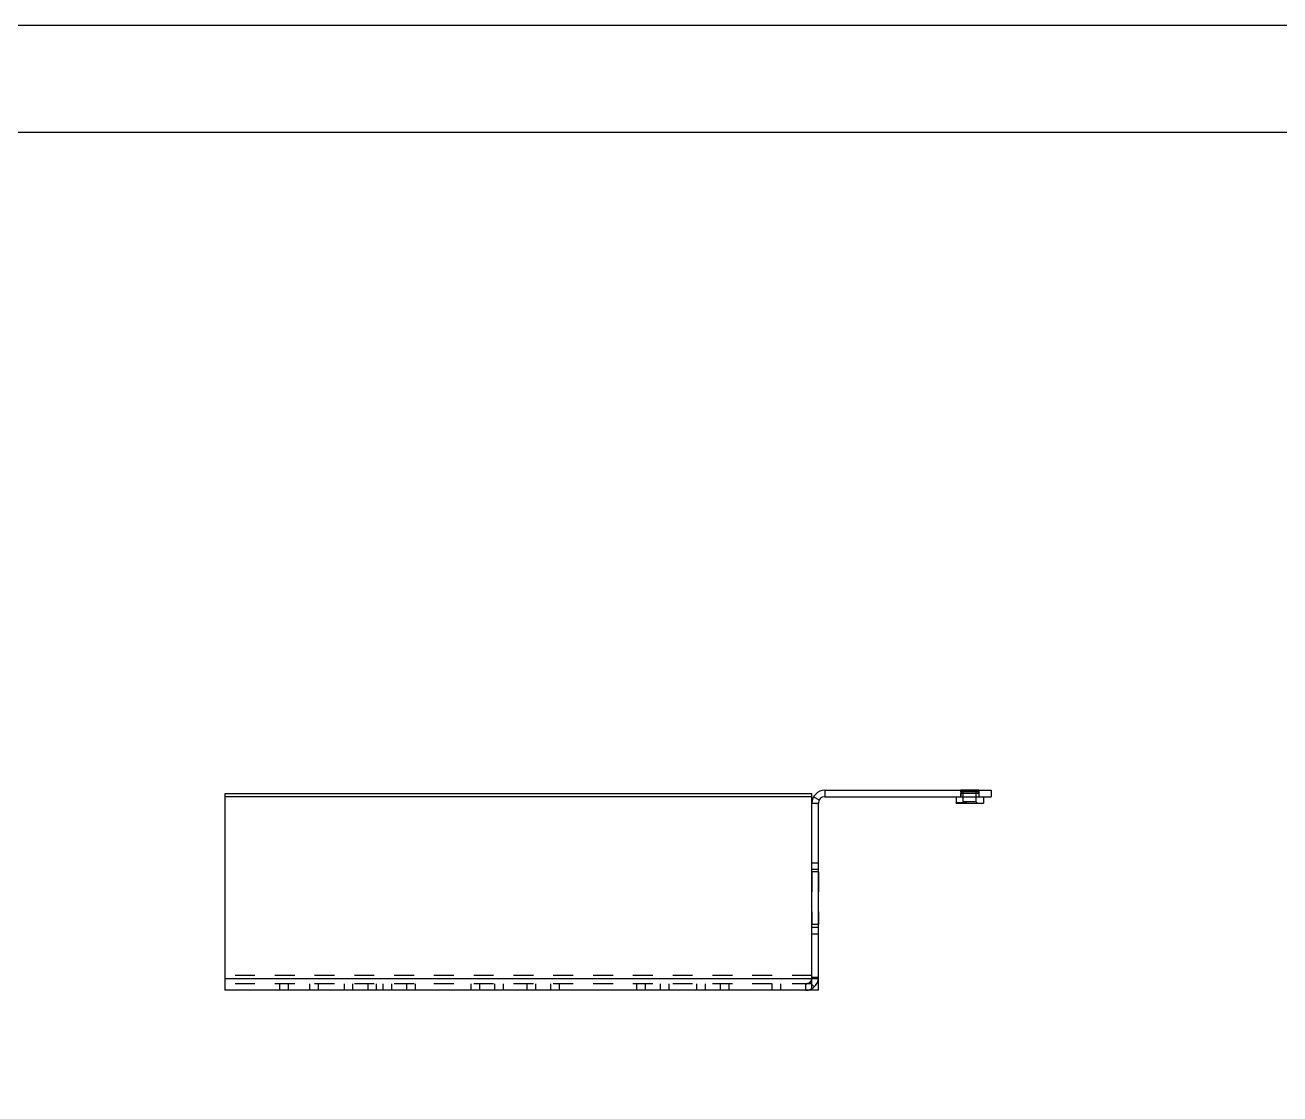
# Model space of a CAD drawing. Header units: millimetres. Extents: x -177 to 18421, y -5017 to 3255.
# Drawn here: x 15715 to 16006.8, y 1752 to 2000.5 of the extents above; entities that cross this region are included whole.
import ezdxf

# ---------------------------------------------------------------- set-up
doc = ezdxf.new("R2010")
doc.units = ezdxf.units.MM
doc.header["$LTSCALE"] = 46.255
doc.linetypes.add('HIDDEN', pattern=[0.2, 0.1, -0.1])
doc.layers.get('0').update_dxf_attribs({"linetype": 'CONTINUOUS'})
doc.layers.add('02___PRT_ALL_AXES', color=7, linetype='CONTINUOUS')
doc.layers.add('DEFAULT_2', color=8, linetype='HIDDEN')

msp = doc.modelspace()

# ---------------------------------------------------------------- linework, layer by layer
at = {"color": 7, "linetype": 'Continuous'}
for p, q in [((15423.169, 2000.458), (16612.169, 2000.458)), ((15761.451, 1821.791), (15761.451, 1776.087)), ((15897.951, 1821.087), (15761.451, 1821.087)), ((15897.951, 1819.587), (15897.951, 1821.791)), ((15898.352, 1821.087), (15899.651, 1820.337)), ((15900.951, 1822.587), (15900.951, 1821.087)), ((15900.951, 1821.087), (15939.651, 1821.087)), ((15939.651, 1822.587), (15939.651, 1821.087)), ((15897.951, 1819.587), (15899.451, 1819.587)), ((15899.451, 1776.087), (15899.451, 1819.587)), ((15761.451, 1778.846), (15899.451, 1778.846)), ((15899.451, 1776.087), (15761.451, 1776.087))]:
    msp.add_line(p, q, dxfattribs=at)
at = {"color": 3, "linetype": 'Continuous'}
for p, q in [((15897.951, 1821.791), (15761.451, 1821.791)), ((15900.951, 1822.587), (15939.651, 1822.587)), ((15897.951, 1776.087), (15897.951, 1819.587))]:
    msp.add_line(p, q, dxfattribs=at)
at = {"color": 7, "linetype": 'Continuous'}
msp.add_lwpolyline([(15448.169, 1184.458), (16587.169, 1184.458), (16587.169, 1975.458), (15448.169, 1975.458)], close=True, dxfattribs=at)
at = {"color": 3, "linetype": 'Continuous'}
msp.add_arc((15900.951, 1819.587), 3, 90, 180, dxfattribs=at)
at = {"color": 7, "linetype": 'Continuous'}
msp.add_arc((15900.951, 1819.587), 1.5, 90, 180, dxfattribs=at)
at = {"layer": '02___PRT_ALL_AXES', "color": 7, "linetype": 'Continuous'}
for p, q in [((15931.476, 1821.087), (15931.476, 1819.587)), ((15937.826, 1821.087), (15937.826, 1819.587)), ((15931.476, 1819.587), (15937.826, 1819.587))]:
    msp.add_line(p, q, dxfattribs=at)
at = {"layer": '02___PRT_ALL_AXES', "color": 8, "linetype": 'HIDDEN'}
for p, q in [((15931.476, 1821.087), (15937.826, 1821.087)), ((15932.541, 1822.457), (15932.541, 1822.327)), ((15932.541, 1822.457), (15936.761, 1822.457)), ((15932.541, 1822.327), (15936.761, 1822.327)), ((15932.541, 1822.327), (15932.741, 1821.937)), ((15932.541, 1821.937), (15932.541, 1821.087)), ((15932.541, 1821.937), (15936.761, 1821.937)), ((15932.551, 1822.587), (15932.551, 1821.087)), ((15936.751, 1822.587), (15932.551, 1822.587)), ((15933.151, 1819.887), (15933.151, 1822.457)), ((15936.151, 1819.887), (15936.151, 1822.457)), ((15936.761, 1822.327), (15936.561, 1821.937)), ((15936.751, 1822.587), (15936.751, 1821.087)), ((15936.761, 1822.457), (15936.761, 1822.327)), ((15936.761, 1821.937), (15936.761, 1821.087)), ((15897.951, 1803.587), (15897.951, 1791.387)), ((15899.451, 1803.587), (15897.951, 1803.587)), ((15899.451, 1803.587), (15899.451, 1791.387)), ((15899.451, 1791.387), (15897.951, 1791.387))]:
    msp.add_line(p, q, dxfattribs=at)
at = {"layer": 'DEFAULT_2', "color": 8, "linetype": 'HIDDEN'}
for p, q in [((15933.151, 1819.887), (15933.151, 1822.457)), ((15936.151, 1819.887), (15936.151, 1822.457)), ((15931.488, 1819.587), (15931.488, 1819.637)), ((15933.983, 1819.637), (15931.488, 1819.637)), ((15931.499, 1819.587), (15931.499, 1819.637)), ((15931.499, 1819.587), (15936.451, 1819.587)), ((15931.502, 1819.587), (15931.502, 1819.637)), ((15931.526, 1819.587), (15931.526, 1819.637)), ((15931.559, 1819.587), (15931.559, 1819.637)), ((15931.574, 1819.587), (15931.574, 1819.637)), ((15931.614, 1819.587), (15931.614, 1819.637)), ((15931.625, 1819.587), (15931.625, 1819.637)), ((15931.63, 1819.587), (15931.63, 1819.637)), ((15931.651, 1819.587), (15931.651, 1819.637)), ((15931.661, 1819.587), (15931.661, 1819.637)), ((15931.663, 1819.587), (15931.663, 1819.637)), ((15931.69, 1819.587), (15931.69, 1819.637)), ((15931.698, 1819.587), (15931.698, 1819.637)), ((15931.744, 1819.587), (15931.744, 1819.637)), ((15931.751, 1819.587), (15931.751, 1819.637)), ((15931.752, 1819.587), (15931.752, 1819.637)), ((15931.762, 1819.587), (15931.762, 1819.637)), ((15931.764, 1819.587), (15931.764, 1819.637)), ((15931.794, 1819.587), (15931.794, 1819.637)), ((15931.827, 1819.587), (15931.827, 1819.637)), ((15931.856, 1819.587), (15931.856, 1819.637)), ((15931.875, 1819.587), (15931.875, 1819.637)), ((15931.888, 1819.587), (15931.888, 1819.637)), ((15931.925, 1819.587), (15931.925, 1819.637)), ((15931.927, 1819.587), (15931.927, 1819.637)), ((15931.934, 1819.587), (15931.934, 1819.637)), ((15931.938, 1819.587), (15931.938, 1819.637)), ((15931.939, 1819.587), (15931.939, 1819.637)), ((15931.942, 1819.587), (15931.942, 1819.637)), ((15931.95, 1819.587), (15931.95, 1819.637)), ((15931.987, 1819.587), (15931.987, 1819.637)), ((15931.992, 1819.587), (15931.992, 1819.637)), ((15931.998, 1819.587), (15931.998, 1819.637)), ((15932.018, 1819.587), (15932.018, 1819.637)), ((15932.019, 1819.587), (15932.019, 1819.637)), ((15932.04, 1819.587), (15932.04, 1819.637)), ((15932.055, 1819.587), (15932.055, 1819.637)), ((15932.061, 1819.587), (15932.061, 1819.637)), ((15932.062, 1819.587), (15932.062, 1819.637)), ((15932.067, 1819.587), (15932.067, 1819.637)), ((15932.069, 1819.587), (15932.069, 1819.637)), ((15932.079, 1819.587), (15932.079, 1819.637)), ((15932.098, 1819.587), (15932.098, 1819.637)), ((15932.117, 1819.587), (15932.117, 1819.637)), ((15932.15, 1819.587), (15932.15, 1819.637)), ((15932.179, 1819.587), (15932.179, 1819.637)), ((15932.221, 1819.587), (15932.221, 1819.637)), ((15932.235, 1819.587), (15932.235, 1819.637)), ((15932.268, 1819.587), (15932.268, 1819.637)), ((15932.276, 1819.587), (15932.276, 1819.637)), ((15932.286, 1819.587), (15932.286, 1819.637)), ((15932.309, 1819.587), (15932.309, 1819.637)), ((15932.32, 1819.587), (15932.32, 1819.637)), ((15932.332, 1819.587), (15932.332, 1819.637)), ((15932.338, 1819.587), (15932.338, 1819.637)), ((15932.348, 1819.587), (15932.348, 1819.637)), ((15932.358, 1819.587), (15932.358, 1819.637)), ((15932.366, 1819.587), (15932.366, 1819.637)), ((15932.397, 1819.587), (15932.397, 1819.637)), ((15932.4, 1819.587), (15932.4, 1819.637)), ((15932.404, 1819.587), (15932.404, 1819.637)), ((15932.41, 1819.587), (15932.41, 1819.637)), ((15932.418, 1819.587), (15932.418, 1819.637)), ((15932.426, 1819.587), (15932.426, 1819.637)), ((15932.458, 1819.587), (15932.458, 1819.637)), ((15932.46, 1819.587), (15932.46, 1819.637)), ((15932.47, 1819.587), (15932.47, 1819.637)), ((15932.474, 1819.587), (15932.474, 1819.637)), ((15932.477, 1819.587), (15932.477, 1819.637)), ((15932.478, 1819.587), (15932.478, 1819.637)), ((15932.484, 1819.587), (15932.484, 1819.637)), ((15932.485, 1819.587), (15932.485, 1819.637)), ((15932.491, 1819.587), (15932.491, 1819.637)), ((15932.499, 1819.587), (15932.499, 1819.637)), ((15932.506, 1819.587), (15932.506, 1819.637)), ((15932.508, 1819.587), (15932.508, 1819.637)), ((15932.549, 1819.587), (15932.549, 1819.637)), ((15932.563, 1819.587), (15932.563, 1819.637)), ((15932.615, 1819.587), (15932.615, 1819.637)), ((15932.616, 1819.587), (15932.616, 1819.637)), ((15932.623, 1819.587), (15932.623, 1819.637)), ((15932.655, 1819.587), (15932.655, 1819.637)), ((15932.671, 1819.587), (15932.671, 1819.637)), ((15932.673, 1819.587), (15932.673, 1819.637)), ((15932.694, 1819.587), (15932.694, 1819.637)), ((15932.703, 1819.587), (15932.703, 1819.637)), ((15932.733, 1819.587), (15932.733, 1819.637)), ((15932.741, 1819.587), (15932.741, 1819.637)), ((15932.767, 1819.587), (15932.767, 1819.637)), ((15932.786, 1819.587), (15932.786, 1819.637)), ((15932.8, 1819.587), (15932.8, 1819.637)), ((15932.803, 1819.587), (15932.803, 1819.637)), ((15932.825, 1819.587), (15932.825, 1819.637)), ((15932.836, 1819.587), (15932.836, 1819.637)), ((15932.84, 1819.587), (15932.84, 1819.637)), ((15932.843, 1819.587), (15932.843, 1819.637)), ((15932.845, 1819.587), (15932.845, 1819.637)), ((15933.151, 1819.887), (15932.851, 1819.587)), ((15932.86, 1819.587), (15932.86, 1819.637)), ((15932.862, 1819.587), (15932.862, 1819.637)), ((15932.881, 1819.587), (15932.881, 1819.637)), ((15932.895, 1819.587), (15932.895, 1819.637)), ((15932.904, 1819.587), (15932.904, 1819.637)), ((15932.905, 1819.587), (15932.905, 1819.637)), ((15932.916, 1819.587), (15932.916, 1819.637)), ((15932.921, 1819.587), (15932.921, 1819.637)), ((15932.944, 1819.587), (15932.944, 1819.637)), ((15932.945, 1819.587), (15932.945, 1819.637)), ((15932.985, 1819.587), (15932.985, 1819.637)), ((15932.993, 1819.587), (15932.993, 1819.637)), ((15932.999, 1819.587), (15932.999, 1819.637)), ((15933, 1819.587), (15933, 1819.637)), ((15933.047, 1819.587), (15933.047, 1819.637)), ((15933.06, 1819.587), (15933.06, 1819.637)), ((15933.064, 1819.587), (15933.064, 1819.637)), ((15933.064, 1819.587), (15933.064, 1819.637)), ((15933.069, 1819.587), (15933.069, 1819.637)), ((15933.096, 1819.587), (15933.096, 1819.637)), ((15933.099, 1819.587), (15933.099, 1819.637)), ((15933.115, 1819.587), (15933.115, 1819.637)), ((15933.12, 1819.587), (15933.12, 1819.637)), ((15933.125, 1819.587), (15933.125, 1819.637)), ((15933.127, 1819.587), (15933.127, 1819.637)), ((15933.142, 1819.587), (15933.142, 1819.637)), ((15933.144, 1819.587), (15933.144, 1819.637)), ((15936.151, 1819.887), (15933.151, 1819.887)), ((15933.16, 1819.587), (15933.16, 1819.637)), ((15933.194, 1819.587), (15933.194, 1819.637)), ((15933.209, 1819.587), (15933.209, 1819.637)), ((15933.212, 1819.587), (15933.212, 1819.637)), ((15933.216, 1819.587), (15933.216, 1819.637)), ((15933.264, 1819.587), (15933.264, 1819.637)), ((15933.268, 1819.587), (15933.268, 1819.637)), ((15933.3, 1819.587), (15933.3, 1819.637)), ((15933.393, 1819.587), (15933.393, 1819.637)), ((15933.557, 1819.587), (15933.557, 1819.637)), ((15933.6, 1819.587), (15933.6, 1819.637)), ((15933.615, 1819.587), (15933.615, 1819.637)), ((15933.662, 1819.587), (15933.662, 1819.637)), ((15933.678, 1819.587), (15933.678, 1819.637)), ((15933.681, 1819.587), (15933.681, 1819.637)), ((15933.713, 1819.587), (15933.713, 1819.637)), ((15933.718, 1819.587), (15933.718, 1819.637)), ((15933.741, 1819.587), (15933.741, 1819.637)), ((15933.779, 1819.587), (15933.779, 1819.637)), ((15933.823, 1819.587), (15933.823, 1819.637)), ((15933.825, 1819.587), (15933.825, 1819.637)), ((15933.83, 1819.587), (15933.83, 1819.637)), ((15933.857, 1819.587), (15933.857, 1819.637)), ((15933.875, 1819.587), (15933.875, 1819.637)), ((15933.876, 1819.587), (15933.876, 1819.637)), ((15933.878, 1819.587), (15933.878, 1819.637)), ((15933.894, 1819.587), (15933.894, 1819.637)), ((15933.894, 1819.587), (15933.894, 1819.637)), ((15933.904, 1819.587), (15933.904, 1819.637)), ((15933.938, 1819.587), (15933.938, 1819.637)), ((15933.947, 1819.587), (15933.947, 1819.637)), ((15933.963, 1819.587), (15933.963, 1819.637)), ((15933.969, 1819.587), (15933.969, 1819.637)), ((15933.983, 1819.587), (15933.983, 1819.637)), ((15936.151, 1819.887), (15936.451, 1819.587)), ((15897.951, 1805.737), (15899.451, 1805.737)), ((15897.951, 1804.237), (15899.451, 1804.237)), ((15897.951, 1790.737), (15899.451, 1790.737)), ((15897.951, 1789.237), (15899.451, 1789.237)), ((15897.951, 1779.55), (15761.451, 1779.55)), ((15897.951, 1777.587), (15761.451, 1777.587)), ((15774.151, 1777.587), (15774.151, 1776.087)), ((15776.151, 1777.587), (15776.151, 1776.087)), ((15781.151, 1777.587), (15781.151, 1776.087)), ((15783.151, 1777.587), (15783.151, 1776.087)), ((15789.151, 1777.587), (15789.151, 1776.087)), ((15791.151, 1777.587), (15791.151, 1776.087)), ((15794.651, 1777.587), (15794.651, 1776.087)), ((15796.651, 1777.587), (15796.651, 1776.087)), ((15798.151, 1777.587), (15798.151, 1776.087)), ((15800.151, 1777.587), (15800.151, 1776.087)), ((15803.651, 1777.587), (15803.651, 1776.087)), ((15805.651, 1777.587), (15805.651, 1776.087)), ((15818.651, 1777.587), (15818.651, 1776.087)), ((15820.651, 1777.587), (15820.651, 1776.087)), ((15824.151, 1777.587), (15824.151, 1776.087)), ((15826.151, 1777.587), (15826.151, 1776.087)), ((15831.651, 1777.587), (15831.651, 1776.087)), ((15833.651, 1777.587), (15833.651, 1776.087)), ((15837.151, 1777.587), (15837.151, 1776.087)), ((15839.151, 1777.587), (15839.151, 1776.087)), ((15857.151, 1777.587), (15857.151, 1776.087)), ((15859.151, 1777.587), (15859.151, 1776.087)), ((15862.651, 1777.587), (15862.651, 1776.087)), ((15864.651, 1777.587), (15864.651, 1776.087)), ((15871.151, 1777.587), (15871.151, 1776.087)), ((15873.151, 1777.587), (15873.151, 1776.087)), ((15876.651, 1777.587), (15876.651, 1776.087)), ((15878.651, 1777.587), (15878.651, 1776.087)), ((15888.651, 1777.587), (15888.651, 1776.087)), ((15890.651, 1777.587), (15890.651, 1776.087)), ((15896.451, 1777.587), (15896.451, 1776.087)), ((15898.513, 1776.908), (15897.482, 1777.998)), ((15899.451, 1779.087), (15897.951, 1779.087))]:
    msp.add_line(p, q, dxfattribs=at)
for radius in [3, 1.5]:
    msp.add_arc((15896.451, 1779.087), radius, 270, 0, dxfattribs=at)

doc.saveas('drawing.dxf')
